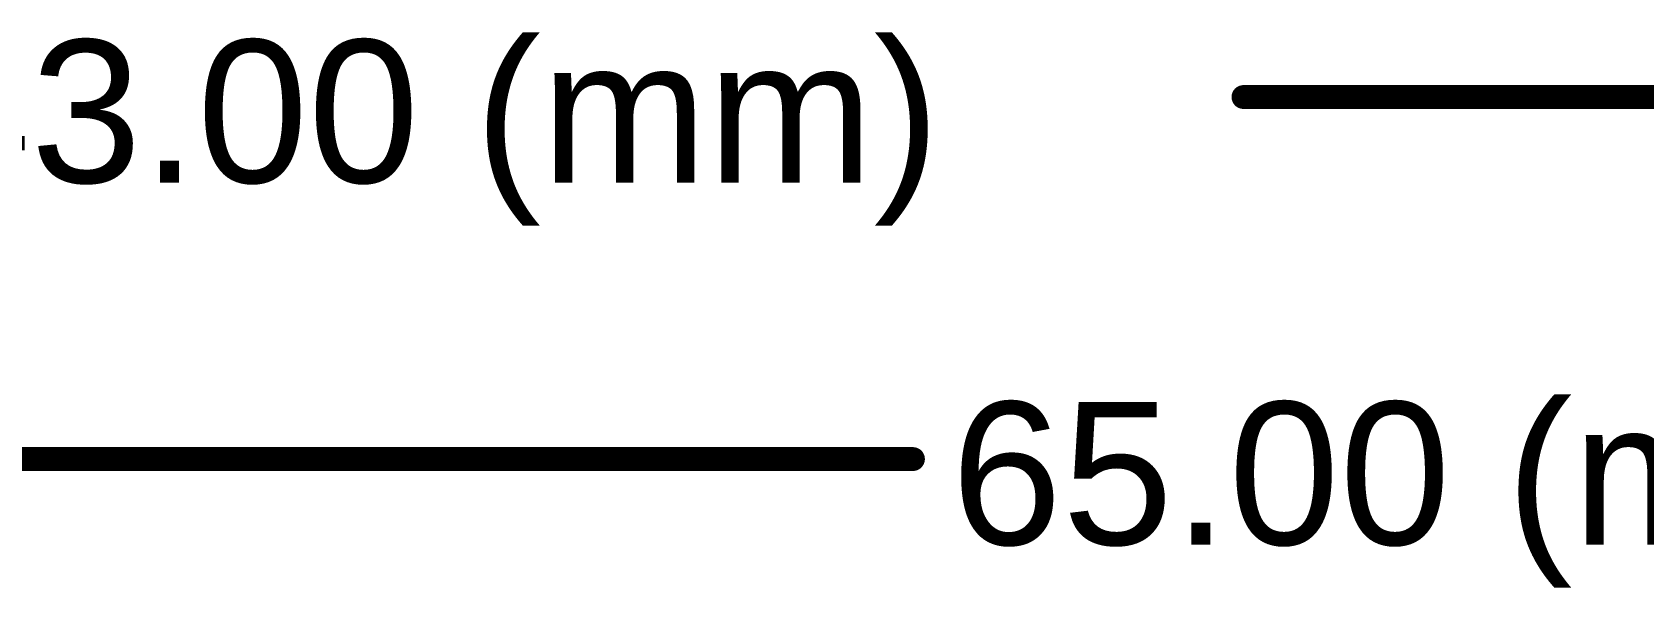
# Model space of a CAD drawing. Header units: inches. Extents: x 0 to 12.4, y -0.6 to 2.2.
# Drawn here: x 0.608 to 1.284, y -0.635 to -0.402 of the extents above; entities that cross this region are included whole.
import ezdxf

# ---------------------------------------------------------------- set-up
doc = ezdxf.new("R2010")
doc.units = ezdxf.units.IN
doc.header["$MEASUREMENT"] = 0
doc.layers.add('Dimension', color=6, linetype='Continuous')
doc.styles.add('Arial', font='', dxfattribs={"height": 0.2})
doc.styles.get('Arial').set_extended_font_data('Arial')

msp = doc.modelspace()

# ---------------------------------------------------------------- linework, layer by layer
at = {"layer": 'Dimension'}
for points in [[(1.11637, -0.429, 0.01, 0.01, 0), (1.69291, -0.429, 0.01, 0.01, 0)], [(0, -0.581, 0.01, 0.01, 0), (0.97761, -0.581, 0.01, 0.01, 0)]]:
    msp.add_lwpolyline(points, format="xyseb", dxfattribs=at)
for points in [[(1.11387, -0.429, 0.005, 0.005, 1), (1.11887, -0.429, 0.005, 0.005, 1)], [(0.97511, -0.581, 0.005, 0.005, 1), (0.98011, -0.581, 0.005, 0.005, 1)]]:
    msp.add_lwpolyline(points, format="xyseb", close=True, dxfattribs=at)

# ---------------------------------------------------------------- texts
at = {"layer": 'Dimension', "style": 'Arial'}
for s, p in [('43.00 (mm)', (0.56054, -0.46499)), ('65.00 (mm)', (0.99361, -0.61699))]:
    msp.add_text(s, height=0.06, dxfattribs=at).set_placement(p)

doc.saveas('drawing.dxf')
